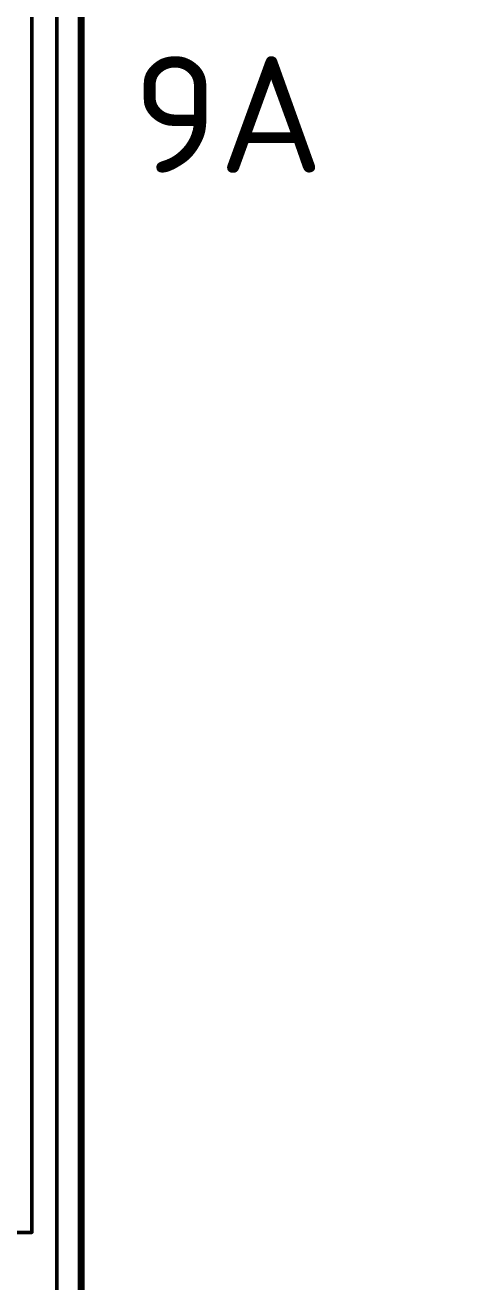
# Model space of a CAD drawing. Header units: millimetres. Extents: x -813692 to 807431, y 0 to 1813163.
# Drawn here: x 3699 to 4401, y 806943 to 808887 of the extents above; entities that cross this region are included whole.
import ezdxf

# ---------------------------------------------------------------- set-up
doc = ezdxf.new("R2010")
doc.units = ezdxf.units.MM
for name, color, linetype, lineweight in [('_Гр.ЩД-0.1С.7.5.I1.3', 6, 'Continuous', 50), ('_Гр.ЩД-0.1С.7.5.I1.4', 6, 'Continuous', 50), ('_Гр.ЩД-0.1С.7.5.I2.1', 6, 'Continuous', 50), ('_Гр.ЩД-0.1С.7.5.I2.2', 6, 'Continuous', 50), ('_Гр.ЩД-0.1С.7.5.I2.3', 6, 'Continuous', 50), ('_Гр.ЩД-0.1С.7.5.I3.3', 6, 'Continuous', 50), ('_освещение_dali', 3, 'Continuous', 50), ('A-ANNO-DIMS', 7, 'Continuous', 9), ('АР_монолит', 252, 'Continuous', 50)]:
    doc.layers.add(name, color=color, linetype=linetype, lineweight=lineweight)
doc.layers.add('Вставка', color=252, linetype='Continuous')
doc.styles.add('GOST 2.304', font='GOST Common.ttf')
doc.styles.add('TableTextStyle', font='isocpeur.ttf')
doc.linetypes.add('Truba', pattern='A,3e-05,[4,MSH_7,S=1,R=0,X=0,Y=0],-3.022072', length=3.022102)
doc.dimstyles.new('М-200', dxfattribs={"dimtxt": 400, "dimasz": 160, "dimexe": 200, "dimexo": 400, "dimgap": 50, "dimtad": 1, "dimdec": 0, "dimzin": 0, "dimdsep": 46, "dimtxsty": 'GOST 2.304', "dimblk": 'ARCHTICK', "dimcen": 180, "dimdle": 200, "dimadec": 0, "dimazin": 0, "dimtfac": 1, "dimtdec": 0, "dimtmove": 1, "dimatfit": 0, "dimfxl": 1, "dimtolj": 1, "dimtzin": 0, "dimarcsym": 0})

# ---------------------------------------------------------------- blocks, each defined once
blk = doc.blocks.new('_ArchTick')
at = {"color": 0, "linetype": 'ByBlock', "const_width": 0.15}
blk.add_lwpolyline([(-0.5, -0.5), (0.5, 0.5)], dxfattribs=at)
blk = doc.blocks.new('*D38')
at = {"layer": 'A-ANNO-DIMS', "color": 0, "lineweight": -2, "transparency": 16777216}
blk.add_arc((-165703.8, -113309.3), 107894.2, 269.999998, 325.999999, dxfattribs=at)
at = {"layer": 'Defpoints', "color": 0, "lineweight": 30, "transparency": 16777216}
for p in [(-165703.8, -113309.3), (-165703.8, -113309.3), (-75741.3, -173989.8), (-131171, -215527.9), (-165703.8, -221903.3)]:
    blk.add_point(p, dxfattribs=at)
at = {"layer": 'A-ANNO-DIMS', "color": 0, "lineweight": -2, "transparency": 16777216, "xscale": 160, "yscale": 160, "zscale": 160}
for p, rotation in [((-76255.4, -173643), 55.99999895826774), ((-165703.8, -221203.5), 179.9999981265246)]:
    blk.add_blockref('_ArchTick', p, dxfattribs=dict(at, rotation=rotation))
at = {"layer": 'A-ANNO-DIMS', "color": 0, "transparency": 16777216, "insert": (-114299.5, -207822), "char_height": 400, "attachment_point": 5, "rotation": 28.5412, "style": 'GOST 2.304'}
blk.add_mtext('\\A1;56,0%%D', dxfattribs=at)
blk = doc.blocks.new('Оси200')
at = {"layer": 'A-ANNO-DIMS'}
dim = blk.add_angular_dim_2l(base=(-131171, -215527.9), line1=((-165703.8, -113309.3), (-75741.3, -173989.8)), line2=((-165703.8, -113309.3), (-165703.8, -221903.3)), text='56,0%%D', dimstyle='М-200', override={"dimadec": 2, "dimtmove": 2}, dxfattribs=at)
dim.commit()
dim.dimension.update_dxf_attribs({"geometry": '*D38', "text_midpoint": (-114299.5, -207822), "dimtype": 130})
blk = doc.blocks.new('A$C6724712c')
at = {"layer": 'A-ANNO-DIMS', "color": 18, "lineweight": 0, "true_color": 0x000000}
blk.add_blockref('Оси200', (433047.4, 279674.7), dxfattribs=at)

msp = doc.modelspace()

# ---------------------------------------------------------------- linework, layer by layer
at = {"layer": '_Гр.ЩД-0.1С.7.5.I1.4', "ltscale": 100}
msp.add_lwpolyline([(6563.4, 814731.6), (3783.5, 814731.6), (3783.5, 801424.9)], dxfattribs=at)

# ---------------------------------------------------------------- next in the draw order: block references
at = {"layer": 'Вставка', "linetype": 'Truba', "lineweight": 30, "ltscale": 100}
msp.add_blockref('A$C6724712c', (-266052.4, 717506.5), dxfattribs=at)

# ---------------------------------------------------------------- next in the draw order: linework, layer by layer
at = {"layer": '_Гр.ЩД-0.1С.7.5.I1.3', "ltscale": 100}
msp.add_lwpolyline([(6563.4, 814731.6), (3710, 814731.6), (3710, 807020), (3030, 807020), (3420, 806970), (3420, 803943.9), (2142.4, 803943.9), (2142.4, 792711.9)], dxfattribs=at)
at = {"layer": '_Гр.ЩД-0.1С.7.5.I2.1', "ltscale": 100}
msp.add_lwpolyline([(6563.4, 814731.6), (3788.5, 814731.6), (3788.5, 801453.4)], dxfattribs=at)
at = {"layer": '_Гр.ЩД-0.1С.7.5.I2.2', "ltscale": 100}
msp.add_lwpolyline([(6563.4, 814731.6), (3783.5, 814731.6), (3783.5, 801423.2)], dxfattribs=at)
at = {"layer": '_Гр.ЩД-0.1С.7.5.I2.3', "ltscale": 100}
msp.add_lwpolyline([(6563.4, 814731.6), (3748.2, 814731.6), (3748.2, 801407.3)], dxfattribs=at)
at = {"layer": '_Гр.ЩД-0.1С.7.5.I3.3', "ltscale": 100}
msp.add_lwpolyline([(35830.6, 791648.6), (35070.5, 793693.9), (31746.5, 792506.7), (32434.7, 790447.8), (30180.1, 789726.7), (29328.3, 792504), (29032.8, 793457.2), (28110, 793177.7), (27999.3, 793549.6), (22154.9, 800879), (14908.2, 801020.1), (5343.9, 802307), (5343.9, 801423.2), (3788.5, 801453.4), (3788.5, 814731.6), (6563.4, 814731.6)], dxfattribs=at)

# ---------------------------------------------------------------- next in the draw order: texts
at = {"layer": '_освещение_dali', "color": 7, "style": 'TableTextStyle'}
msp.add_text('9А', height=180, dxfattribs=at).set_placement((3866.2, 808658.8, 3))

doc.saveas('drawing.dxf')
